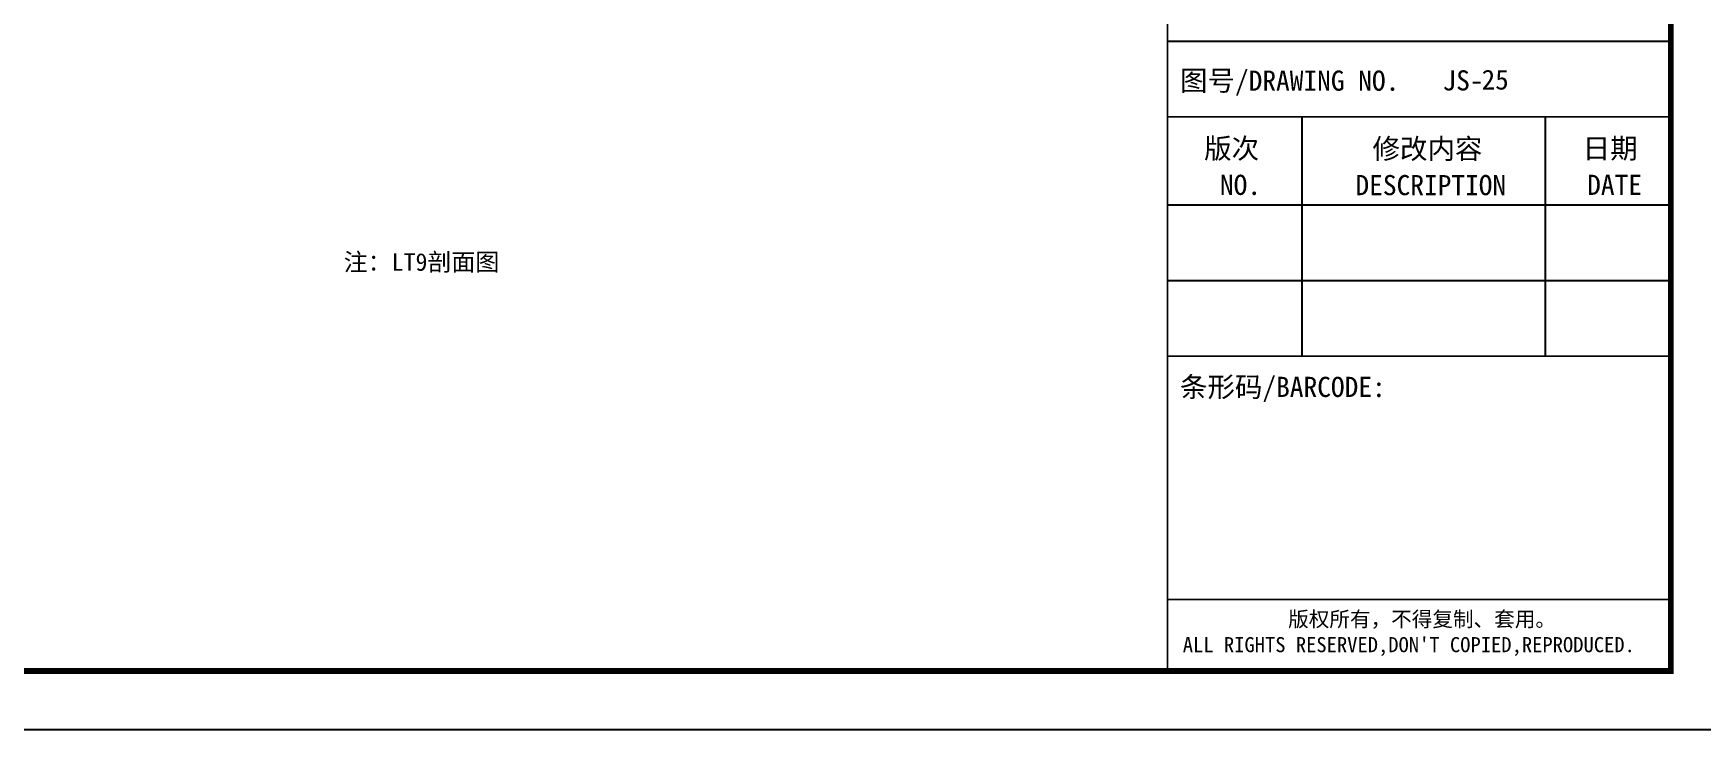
# Model space of a CAD drawing. Extents: x -737978 to 768813, y -372247 to 1140308.
# Drawn here: x 24499 to 53000, y -268610 to -256726 of the extents above; entities that cross this region are included whole.
import ezdxf
from ezdxf.enums import TextEntityAlignment as Align

# ---------------------------------------------------------------- set-up
doc = ezdxf.new("R2010")
doc.units = 0
doc.header["$LTSCALE"] = 10
doc.header["$MEASUREMENT"] = 0
doc.layers.get('0').update_dxf_attribs({"linetype": 'CONTINUOUS'})
doc.layers.add('DIM_LEAD', color=3, linetype='CONTINUOUS')
doc.layers.add('PUB_TITLE', color=4, linetype='CONTINUOUS')
doc.styles.add('-宋体', font='', dxfattribs={"width": 0.8})
doc.styles.add('_TCH_DYN', font='')
doc.styles.get('-宋体').set_extended_font_data('SimSun')
doc.styles.get('_TCH_DYN').set_extended_font_data('SimSun')

# ---------------------------------------------------------------- blocks, each defined once
blk = doc.blocks.new('TQ1')
at = {"layer": 'PUB_TITLE'}
for p, q in [((-49855, -410955), (-43855, -410955)), ((-48255, -411855), (-48255, -414705)), ((-45355, -411855), (-45355, -414705)), ((-49855, -412905), (-43855, -412905)), ((-49855, -413805), (-43855, -413805))]:
    blk.add_line(p, q, dxfattribs=at)
at = {"layer": 'PUB_TITLE', "const_width": 20}
for points in [[(-49855, -378414), (-49855, -418455)], [(-49855, -411855), (-43855, -411855)], [(-49855, -414705), (-43855, -414705)], [(-49855, -417605), (-43855, -417605)]]:
    blk.add_lwpolyline(points, dxfattribs=at)
at = {"layer": 'PUB_TITLE', "style": '-宋体'}
for s, height, p in [('图号/DRAWING NO.', 240, (-49705, -411545)), ('JS-', 240, (-46577, -411542)), ('条形码/BARCODE:', 240, (-49705, -415192)), ('版权所有，不得复制、套用。', 180, (-48416, -417927)), ("ALL RIGHTS RESERVED,DON'T COPIED,REPRODUCED.", 180, (-49672, -418231))]:
    blk.add_text(s, height=height, dxfattribs=at).set_placement(p)
for s, p in [('版次', (-49090, -412352)), ('修改内容', (-46756, -412356)), ('日期', (-44579, -412352)), ('NO.', (-48984, -412786)), ('DESCRIPTION', (-46716, -412789)), ('DATE', (-44526, -412786))]:
    blk.add_text(s, height=240, dxfattribs=at).set_placement(p, align=Align.CENTER)

msp = doc.modelspace()

# ---------------------------------------------------------------- linework, layer by layer
at = {"layer": 'PUB_TITLE'}
msp.add_lwpolyline([(-93625.1, -268609.7), (53474.9, -268609.7), (53474.9, -209209.7), (-93625.1, -209209.7)], close=True, dxfattribs=at)
at = {"layer": 'PUB_TITLE', "const_width": 100}
msp.add_lwpolyline([(-91125.1, -267609.7), (52474.9, -267609.7), (52474.9, -210209.7), (-91125.1, -210209.7)], close=True, dxfattribs=at)

# ---------------------------------------------------------------- block references
at = {"xscale": 1.433507481003284, "yscale": 1.433507481003284, "zscale": 1.433507481003284}
msp.add_blockref('TQ1', (115341, 332248.9), dxfattribs=at)

# ---------------------------------------------------------------- texts
at = {"layer": 'DIM_LEAD', "color": 0, "linetype": 'Continuous', "style": '_TCH_DYN'}
msp.add_text('注：LT9剖面图', height=300, dxfattribs=at).set_placement((29801.5, -260777.7))
at = {"layer": 'PUB_TITLE', "style": '-宋体'}
msp.add_text('25', height=339.43, dxfattribs=at).set_placement((49242.2, -257684.6))

doc.saveas('drawing.dxf')
